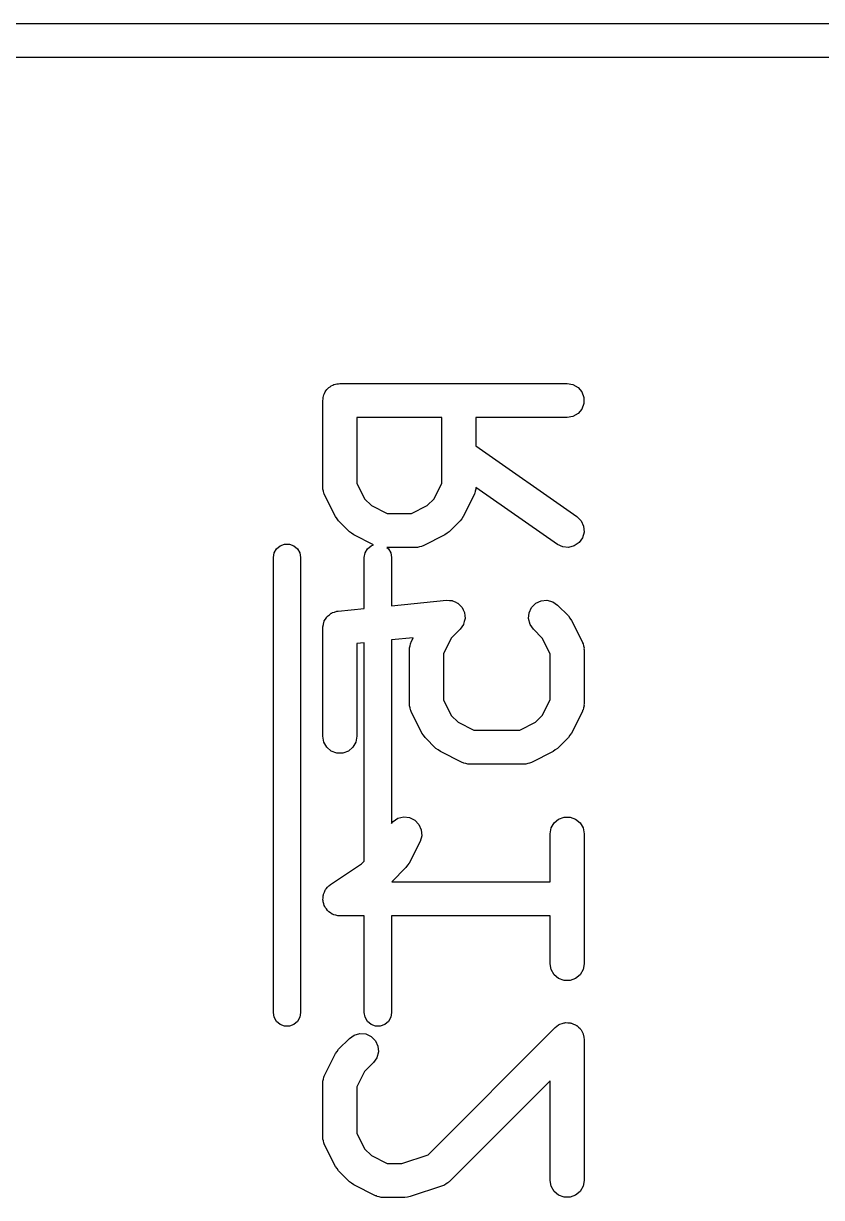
# Model space of a CAD drawing. Extents: x 25 to 326, y -201 to -21.
# Drawn here: x 55.79 to 59.3, y -57.15 to -51.99 of the extents above; entities that cross this region are included whole.
import ezdxf

# ---------------------------------------------------------------- set-up
doc = ezdxf.new("R2010")
doc.units = 0
doc.header["$MEASUREMENT"] = 0
doc.layers.add('BLACK', color=7, linetype='CONTINUOUS')

msp = doc.modelspace()

# ---------------------------------------------------------------- linework, layer by layer
at = {"layer": 'Black'}
for p, q in [((28.015, -51.992), (81.205, -51.992)), ((81.28, -52.142), (27.94, -52.142)), ((57.1119, -53.6239), (57.1152, -53.6182)), ((57.1152, -53.6182), (57.1174, -53.612)), ((57.1174, -53.612), (57.1216, -53.607)), ((57.1216, -53.607), (57.1249, -53.6013)), ((57.1249, -53.6013), (57.13, -53.5971)), ((57.13, -53.5971), (57.1342, -53.5921)), ((57.1342, -53.5921), (57.1399, -53.5888)), ((57.1399, -53.5888), (57.1449, -53.5846)), ((57.1449, -53.5846), (57.151, -53.5823)), ((57.151, -53.5823), (57.1567, -53.579)), ((57.1567, -53.579), (57.1632, -53.5779)), ((57.1632, -53.5779), (57.1694, -53.5757)), ((57.1694, -53.5757), (57.1759, -53.5757)), ((57.1759, -53.5757), (57.1824, -53.5745)), ((57.1824, -53.5745), (58.1824, -53.5745)), ((58.1824, -53.5745), (58.208, -53.579)), ((58.208, -53.579), (58.2306, -53.5921)), ((58.2306, -53.5921), (58.2473, -53.612)), ((58.2473, -53.612), (58.2562, -53.6365)), ((57.1074, -53.6495), (57.1085, -53.6431)), ((57.1074, -54.0305), (57.1074, -53.6495)), ((57.1085, -53.6365), (57.1108, -53.6303)), ((57.1085, -53.6431), (57.1085, -53.6365)), ((57.1108, -53.6303), (57.1119, -53.6239)), ((58.2562, -53.6625), (58.2473, -53.687)), ((58.2562, -53.6365), (58.2562, -53.6625)), ((57.2574, -53.7245), (57.2574, -54.0128)), ((57.6312, -53.7245), (57.2574, -53.7245)), ((57.6312, -54.0128), (57.6312, -53.7245)), ((58.1824, -53.7245), (57.7812, -53.7245)), ((57.7812, -53.7245), (57.7812, -53.8486)), ((58.208, -53.72), (58.1824, -53.7245)), ((58.2306, -53.707), (58.208, -53.72)), ((58.2473, -53.687), (58.2306, -53.707)), ((57.7812, -53.8486), (58.2254, -54.1595)), ((57.1081, -54.0347), (57.1074, -54.0305)), ((57.1079, -54.0391), (57.1081, -54.0347)), ((57.2574, -54.0128), (57.2916, -54.0813)), ((57.5969, -54.0813), (57.6312, -54.0128)), ((57.781, -54.0315), (57.7804, -54.0347)), ((57.7804, -54.0347), (57.7807, -54.0391)), ((58.1394, -54.2824), (57.781, -54.0315)), ((57.1104, -54.0475), (57.1079, -54.0391)), ((57.1119, -54.0561), (57.1104, -54.0475)), ((57.1141, -54.0599), (57.1119, -54.0561)), ((57.1153, -54.064), (57.1141, -54.0599)), ((57.1629, -54.1593), (57.1153, -54.064)), ((57.2916, -54.0813), (57.322, -54.1117)), ((57.5665, -54.1117), (57.5969, -54.0813)), ((57.7733, -54.064), (57.7257, -54.1593)), ((57.7745, -54.0599), (57.7733, -54.064)), ((57.7767, -54.0561), (57.7745, -54.0599)), ((57.7782, -54.0475), (57.7767, -54.0561)), ((57.7807, -54.0391), (57.7782, -54.0475)), ((57.322, -54.1117), (57.3906, -54.146)), ((57.498, -54.146), (57.5665, -54.1117)), ((57.1701, -54.1689), (57.1629, -54.1593)), ((57.177, -54.1787), (57.1701, -54.1689)), ((57.2246, -54.2264), (57.177, -54.1787)), ((57.3906, -54.146), (57.498, -54.146)), ((57.7116, -54.1787), (57.664, -54.2264)), ((57.7185, -54.1689), (57.7116, -54.1787)), ((57.7257, -54.1593), (57.7185, -54.1689)), ((58.2254, -54.1595), (58.2438, -54.1779)), ((58.2438, -54.1779), (58.2548, -54.2015)), ((57.2344, -54.2333), (57.2246, -54.2264)), ((57.2441, -54.2404), (57.2344, -54.2333)), ((57.3312, -54.284), (57.2441, -54.2404)), ((57.6445, -54.2404), (57.5493, -54.288)), ((57.6542, -54.2333), (57.6445, -54.2404)), ((57.664, -54.2264), (57.6542, -54.2333)), ((58.2571, -54.2275), (58.2504, -54.2526)), ((58.2548, -54.2015), (58.2571, -54.2275)), ((56.904, -54.3014), (56.92, -54.288)), ((56.92, -54.288), (56.9396, -54.2809)), ((56.9396, -54.2809), (56.9604, -54.2809)), ((56.9604, -54.2809), (56.98, -54.288)), ((56.98, -54.288), (56.996, -54.3014)), ((57.304, -54.3014), (57.32, -54.288)), ((57.32, -54.288), (57.3312, -54.284)), ((57.5327, -54.293), (57.5243, -54.2955)), ((57.5414, -54.2914), (57.5327, -54.293)), ((57.5451, -54.2893), (57.5414, -54.2914)), ((57.5493, -54.288), (57.5451, -54.2893)), ((58.163, -54.2934), (58.1394, -54.2824)), ((58.1889, -54.2957), (58.163, -54.2934)), ((58.2141, -54.2889), (58.1889, -54.2957)), ((58.2354, -54.274), (58.2141, -54.2889)), ((58.2504, -54.2526), (58.2354, -54.274)), ((56.89, -54.34), (56.8936, -54.3195)), ((56.89, -56.34), (56.89, -54.34)), ((56.8936, -54.3195), (56.904, -54.3014)), ((56.996, -54.3014), (57.0064, -54.3195)), ((57.0064, -54.3195), (57.01, -54.34)), ((57.01, -54.34), (57.01, -56.34)), ((57.29, -54.34), (57.2936, -54.3195)), ((57.29, -54.5634), (57.29, -54.34)), ((57.2936, -54.3195), (57.304, -54.3014)), ((57.5157, -54.296), (57.3894, -54.296)), ((57.3894, -54.296), (57.396, -54.3014)), ((57.396, -54.3014), (57.4064, -54.3195)), ((57.4064, -54.3195), (57.41, -54.34)), ((57.41, -54.34), (57.41, -54.5514)), ((57.52, -54.2952), (57.5157, -54.296)), ((57.5243, -54.2955), (57.52, -54.2952)), ((57.41, -54.5514), (57.6511, -54.5273)), ((57.6511, -54.5273), (57.6516, -54.5273)), ((57.6516, -54.5273), (57.652, -54.5272)), ((57.652, -54.5272), (57.6645, -54.5283)), ((57.6645, -54.5283), (57.6771, -54.5292)), ((57.6771, -54.5292), (57.6775, -54.5294)), ((57.6775, -54.5294), (57.678, -54.5295)), ((57.678, -54.5295), (57.6894, -54.5348)), ((57.6894, -54.5348), (57.7008, -54.5399)), ((57.7008, -54.5399), (57.7012, -54.5403)), ((57.7012, -54.5403), (57.7016, -54.5405)), ((57.7016, -54.5405), (57.7105, -54.5494)), ((57.7105, -54.5494), (57.7195, -54.5581)), ((58.0257, -54.5589), (58.0441, -54.5405)), ((58.0441, -54.5405), (58.0677, -54.5295)), ((58.0677, -54.5295), (58.0937, -54.5272)), ((58.0937, -54.5272), (58.1188, -54.5339)), ((58.1188, -54.5339), (58.1402, -54.5489)), ((58.1402, -54.5489), (58.1878, -54.5965)), ((57.1198, -54.6102), (57.1249, -54.6013)), ((57.1249, -54.6013), (57.1271, -54.5995)), ((57.1271, -54.5995), (57.1287, -54.5972)), ((57.1287, -54.5972), (57.137, -54.5912)), ((57.137, -54.5912), (57.1449, -54.5846)), ((57.1449, -54.5846), (57.1475, -54.5836)), ((57.1475, -54.5836), (57.1498, -54.5819)), ((57.1498, -54.5819), (57.1597, -54.5792)), ((57.1597, -54.5792), (57.1694, -54.5757)), ((57.1694, -54.5757), (57.1722, -54.5757)), ((57.1722, -54.5757), (57.1749, -54.5749)), ((57.1749, -54.5749), (57.29, -54.5634)), ((57.7195, -54.5581), (57.7197, -54.5586)), ((57.7197, -54.5586), (57.72, -54.5589)), ((57.72, -54.5589), (57.7253, -54.5703)), ((57.7253, -54.5703), (57.7308, -54.5816)), ((57.7308, -54.5816), (57.7308, -54.5821)), ((57.7308, -54.5821), (57.731, -54.5825)), ((57.731, -54.5825), (57.7321, -54.595)), ((57.7321, -54.595), (57.7334, -54.6075)), ((58.0124, -54.6084), (58.0147, -54.5825)), ((58.0147, -54.5825), (58.0257, -54.5589)), ((58.1878, -54.5965), (58.1947, -54.6063)), ((57.1074, -54.6495), (57.1079, -54.6467)), ((57.1074, -55.1257), (57.1074, -54.6495)), ((57.1076, -54.6439), (57.1101, -54.634)), ((57.1079, -54.6467), (57.1076, -54.6439)), ((57.1101, -54.634), (57.1119, -54.6239)), ((57.1119, -54.6239), (57.1133, -54.6214)), ((57.1133, -54.6214), (57.114, -54.6187)), ((57.114, -54.6187), (57.1198, -54.6102)), ((57.7116, -54.6549), (57.6726, -54.694)), ((57.7119, -54.6546), (57.7116, -54.6549)), ((57.7123, -54.6543), (57.7119, -54.6546)), ((57.7193, -54.6439), (57.7123, -54.6543)), ((57.7265, -54.6336), (57.7193, -54.6439)), ((57.7267, -54.6331), (57.7265, -54.6336)), ((57.7269, -54.6328), (57.7267, -54.6331)), ((57.73, -54.6205), (57.7269, -54.6328)), ((57.7333, -54.6084), (57.73, -54.6205)), ((57.7334, -54.6075), (57.7332, -54.608)), ((57.7332, -54.608), (57.7333, -54.6084)), ((58.0192, -54.6336), (58.0124, -54.6084)), ((58.0341, -54.6549), (58.0192, -54.6336)), ((58.0731, -54.694), (58.0341, -54.6549)), ((58.1947, -54.6063), (58.2018, -54.616)), ((58.2018, -54.616), (58.2495, -54.7112)), ((57.5056, -54.6926), (57.41, -54.7021)), ((57.41, -54.7021), (57.41, -55.5086)), ((57.4963, -54.7112), (57.5056, -54.6926)), ((57.6726, -54.694), (57.6383, -54.7625)), ((58.1074, -54.7625), (58.0731, -54.694)), ((57.29, -54.7141), (57.2574, -54.7174)), ((57.2574, -54.7174), (57.2574, -55.1257)), ((57.29, -55.6739), (57.29, -54.7141)), ((57.4883, -54.7448), (57.4891, -54.7405)), ((57.4883, -54.9829), (57.4883, -54.7448)), ((57.4888, -54.7362), (57.4913, -54.7278)), ((57.4891, -54.7405), (57.4888, -54.7362)), ((57.4913, -54.7278), (57.4929, -54.7191)), ((57.4929, -54.7191), (57.495, -54.7154)), ((57.495, -54.7154), (57.4963, -54.7112)), ((58.2495, -54.7112), (58.2507, -54.7154)), ((58.2507, -54.7154), (58.2529, -54.7191)), ((58.2529, -54.7191), (58.2544, -54.7278)), ((58.2544, -54.7278), (58.2569, -54.7362)), ((58.2569, -54.7362), (58.2566, -54.7405)), ((58.2566, -54.7405), (58.2574, -54.7448)), ((58.2574, -54.7448), (58.2574, -54.9829)), ((57.6383, -54.7625), (57.6383, -54.9652)), ((58.1074, -54.9652), (58.1074, -54.7625)), ((57.6383, -54.9652), (57.6726, -55.0337)), ((58.0731, -55.0337), (58.1074, -54.9652)), ((57.4891, -54.9871), (57.4883, -54.9829)), ((57.4888, -54.9914), (57.4891, -54.9871)), ((57.4913, -54.9999), (57.4888, -54.9914)), ((57.4929, -55.0085), (57.4913, -54.9999)), ((57.495, -55.0123), (57.4929, -55.0085)), ((57.4963, -55.0164), (57.495, -55.0123)), ((57.5439, -55.1116), (57.4963, -55.0164)), ((58.2495, -55.0164), (58.2018, -55.1116)), ((58.2507, -55.0123), (58.2495, -55.0164)), ((58.2529, -55.0085), (58.2507, -55.0123)), ((58.2544, -54.9999), (58.2529, -55.0085)), ((58.2569, -54.9914), (58.2544, -54.9999)), ((58.2574, -54.9829), (58.2566, -54.9871)), ((58.2566, -54.9871), (58.2569, -54.9914)), ((57.6726, -55.0337), (57.703, -55.0641)), ((57.703, -55.0641), (57.7715, -55.0983)), ((57.9742, -55.0983), (58.0427, -55.0641)), ((58.0427, -55.0641), (58.0731, -55.0337)), ((57.551, -55.1213), (57.5439, -55.1116)), ((57.7715, -55.0983), (57.9742, -55.0983)), ((58.2018, -55.1116), (58.1947, -55.1213)), ((57.1119, -55.1514), (57.1074, -55.1257)), ((57.1249, -55.1739), (57.1119, -55.1514)), ((57.2529, -55.1514), (57.2398, -55.1739)), ((57.2574, -55.1257), (57.2529, -55.1514)), ((57.5579, -55.1311), (57.551, -55.1213)), ((57.6055, -55.1787), (57.5579, -55.1311)), ((58.1878, -55.1311), (58.1402, -55.1787)), ((58.1947, -55.1213), (58.1878, -55.1311)), ((57.1449, -55.1907), (57.1249, -55.1739)), ((57.1694, -55.1996), (57.1449, -55.1907)), ((57.1954, -55.1996), (57.1694, -55.1996)), ((57.2199, -55.1907), (57.1954, -55.1996)), ((57.2398, -55.1739), (57.2199, -55.1907)), ((57.6154, -55.1856), (57.6055, -55.1787)), ((57.625, -55.1928), (57.6154, -55.1856)), ((57.7203, -55.2404), (57.625, -55.1928)), ((58.1207, -55.1928), (58.0254, -55.2404)), ((58.1303, -55.1856), (58.1207, -55.1928)), ((58.1402, -55.1787), (58.1303, -55.1856)), ((57.7244, -55.2416), (57.7203, -55.2404)), ((57.7282, -55.2438), (57.7244, -55.2416)), ((57.7368, -55.2453), (57.7282, -55.2438)), ((57.7452, -55.2478), (57.7368, -55.2453)), ((57.7496, -55.2476), (57.7452, -55.2478)), ((57.7538, -55.2483), (57.7496, -55.2476)), ((57.9919, -55.2483), (57.7538, -55.2483)), ((57.9962, -55.2476), (57.9919, -55.2483)), ((58.0005, -55.2478), (57.9962, -55.2476)), ((58.0089, -55.2453), (58.0005, -55.2478)), ((58.0176, -55.2438), (58.0089, -55.2453)), ((58.0213, -55.2416), (58.0176, -55.2438)), ((58.0254, -55.2404), (58.0213, -55.2416)), ((57.4383, -55.4855), (57.4636, -55.4794)), ((57.4636, -55.4794), (57.4895, -55.4824)), ((58.1449, -55.4893), (58.1694, -55.4804)), ((58.1694, -55.4804), (58.1954, -55.4804)), ((58.1954, -55.4804), (58.2199, -55.4893)), ((57.41, -55.5086), (57.4165, -55.4998)), ((57.4165, -55.4998), (57.4383, -55.4855)), ((57.4895, -55.4824), (57.5128, -55.494)), ((57.5128, -55.494), (57.5307, -55.513)), ((57.5307, -55.513), (57.541, -55.5369)), ((58.1074, -55.5543), (58.1119, -55.5286)), ((58.1119, -55.5286), (58.1249, -55.5061)), ((58.1249, -55.5061), (58.1449, -55.4893)), ((58.2199, -55.4893), (58.2398, -55.5061)), ((58.2398, -55.5061), (58.2529, -55.5286)), ((58.2529, -55.5286), (58.2574, -55.5543)), ((57.5426, -55.5629), (57.5352, -55.5878)), ((57.541, -55.5369), (57.5426, -55.5629)), ((58.1074, -55.765), (58.1074, -55.5543)), ((58.2574, -55.5543), (58.2574, -56.1257)), ((57.5352, -55.5878), (57.4876, -55.6831)), ((57.1408, -55.7776), (57.2775, -55.6865)), ((57.2775, -55.6865), (57.29, -55.6739)), ((57.4876, -55.6831), (57.4804, -55.6927)), ((57.4735, -55.7026), (57.4111, -55.765)), ((57.4804, -55.6927), (57.4735, -55.7026)), ((57.1219, -55.7956), (57.1284, -55.7894)), ((57.1284, -55.7894), (57.1342, -55.7825)), ((57.1342, -55.7825), (57.1378, -55.7805)), ((57.1378, -55.7805), (57.1408, -55.7776)), ((57.4111, -55.765), (58.1074, -55.765)), ((57.1075, -55.8448), (57.1085, -55.8359)), ((57.1085, -55.827), (57.1099, -55.8231)), ((57.1085, -55.8359), (57.1085, -55.827)), ((57.1099, -55.8231), (57.1104, -55.8189)), ((57.1104, -55.8189), (57.1144, -55.8109)), ((57.1144, -55.8109), (57.1174, -55.8025)), ((57.1174, -55.8025), (57.1201, -55.7993)), ((57.1201, -55.7993), (57.1219, -55.7956)), ((57.1085, -55.8489), (57.1075, -55.8448)), ((57.1085, -55.853), (57.1085, -55.8489)), ((57.1116, -55.8614), (57.1085, -55.853)), ((57.1137, -55.8701), (57.1116, -55.8614)), ((57.116, -55.8736), (57.1137, -55.8701)), ((57.1174, -55.8775), (57.116, -55.8736)), ((57.1232, -55.8844), (57.1174, -55.8775)), ((57.1281, -55.8918), (57.1232, -55.8844)), ((57.1315, -55.8943), (57.1281, -55.8918)), ((57.1342, -55.8975), (57.1315, -55.8943)), ((57.1419, -55.9019), (57.1342, -55.8975)), ((57.1491, -55.9072), (57.1419, -55.9019)), ((57.1531, -55.9084), (57.1491, -55.9072)), ((57.1567, -55.9105), (57.1531, -55.9084)), ((57.1655, -55.912), (57.1567, -55.9105)), ((57.1741, -55.9145), (57.1655, -55.912)), ((57.1783, -55.9143), (57.1741, -55.9145)), ((57.1824, -55.915), (57.1783, -55.9143)), ((57.29, -55.915), (57.1824, -55.915)), ((57.29, -56.34), (57.29, -55.915)), ((58.1074, -55.915), (57.41, -55.915)), ((57.41, -55.915), (57.41, -56.34)), ((58.1074, -56.1257), (58.1074, -55.915)), ((58.1119, -56.1514), (58.1074, -56.1257)), ((58.1249, -56.1739), (58.1119, -56.1514)), ((58.2529, -56.1514), (58.2398, -56.1739)), ((58.2574, -56.1257), (58.2529, -56.1514)), ((58.1449, -56.1907), (58.1249, -56.1739)), ((58.1694, -56.1996), (58.1449, -56.1907)), ((58.1954, -56.1996), (58.1694, -56.1996)), ((58.2199, -56.1907), (58.1954, -56.1996)), ((58.2398, -56.1739), (58.2199, -56.1907)), ((56.8936, -56.3605), (56.89, -56.34)), ((57.01, -56.34), (57.0064, -56.3605)), ((57.2936, -56.3605), (57.29, -56.34)), ((57.41, -56.34), (57.4064, -56.3605)), ((56.904, -56.3786), (56.8936, -56.3605)), ((56.92, -56.392), (56.904, -56.3786)), ((56.9396, -56.3991), (56.92, -56.392)), ((56.9604, -56.3991), (56.9396, -56.3991)), ((56.98, -56.392), (56.9604, -56.3991)), ((56.996, -56.3786), (56.98, -56.392)), ((57.0064, -56.3605), (56.996, -56.3786)), ((57.304, -56.3786), (57.2936, -56.3605)), ((57.32, -56.392), (57.304, -56.3786)), ((57.3396, -56.3991), (57.32, -56.392)), ((57.3604, -56.3991), (57.3396, -56.3991)), ((57.38, -56.392), (57.3604, -56.3991)), ((57.396, -56.3786), (57.38, -56.392)), ((57.4064, -56.3605), (57.396, -56.3786)), ((57.5704, -56.9649), (58.1293, -56.406)), ((58.1293, -56.406), (58.1374, -56.4004)), ((58.1374, -56.4004), (58.1449, -56.3941)), ((58.1449, -56.3941), (58.148, -56.393)), ((58.148, -56.393), (58.1507, -56.3911)), ((58.1507, -56.3911), (58.1602, -56.3885)), ((58.1602, -56.3885), (58.1694, -56.3852)), ((58.1694, -56.3852), (58.1727, -56.3852)), ((58.1727, -56.3852), (58.1758, -56.3843)), ((58.1758, -56.3843), (58.1856, -56.3852)), ((58.1856, -56.3852), (58.1954, -56.3852)), ((58.1954, -56.3852), (58.1985, -56.3863)), ((58.1985, -56.3863), (58.2018, -56.3866)), ((58.2018, -56.3866), (58.2107, -56.3907)), ((58.2107, -56.3907), (58.2199, -56.3941)), ((58.2199, -56.3941), (58.2224, -56.3962)), ((58.2224, -56.3962), (58.2254, -56.3976)), ((58.2254, -56.3976), (58.2323, -56.4045)), ((58.2323, -56.4045), (58.2398, -56.4108)), ((58.2398, -56.4108), (58.2415, -56.4137)), ((57.177, -56.5013), (57.2246, -56.4536)), ((57.2246, -56.4536), (57.2459, -56.4387)), ((57.2459, -56.4387), (57.2711, -56.432)), ((57.2711, -56.432), (57.297, -56.4342)), ((57.297, -56.4342), (57.3206, -56.4452)), ((57.3206, -56.4452), (57.3391, -56.4636)), ((58.2415, -56.4137), (58.2438, -56.416)), ((58.2438, -56.416), (58.248, -56.4249)), ((58.248, -56.4249), (58.2529, -56.4334)), ((58.2529, -56.4334), (58.2534, -56.4366)), ((58.2534, -56.4366), (58.2548, -56.4396)), ((58.2548, -56.4396), (58.2557, -56.4494)), ((58.2557, -56.4494), (58.2574, -56.459)), ((58.2574, -56.459), (58.2574, -57.0781)), ((57.1629, -56.5207), (57.1701, -56.5111)), ((57.1701, -56.5111), (57.177, -56.5013)), ((57.3391, -56.4636), (57.3501, -56.4873)), ((57.3523, -56.5132), (57.3456, -56.5384)), ((57.3501, -56.4873), (57.3523, -56.5132)), ((57.1153, -56.616), (57.1629, -56.5207)), ((57.3307, -56.5597), (57.2916, -56.5987)), ((57.3456, -56.5384), (57.3307, -56.5597)), ((57.1141, -56.6201), (57.1153, -56.616)), ((57.2916, -56.5987), (57.2574, -56.6672)), ((57.1074, -56.6495), (57.1081, -56.6453)), ((57.1074, -56.8876), (57.1074, -56.6495)), ((57.1079, -56.6409), (57.1104, -56.6325)), ((57.1081, -56.6453), (57.1079, -56.6409)), ((57.1104, -56.6325), (57.1119, -56.6239)), ((57.1119, -56.6239), (57.1141, -56.6201)), ((57.2574, -56.6672), (57.2574, -56.8699)), ((58.1074, -56.6401), (57.664, -57.0835)), ((58.1074, -57.0781), (58.1074, -56.6401)), ((57.2574, -56.8699), (57.2916, -56.9384)), ((57.1081, -56.8919), (57.1074, -56.8876)), ((57.1079, -56.8962), (57.1081, -56.8919)), ((57.1104, -56.9046), (57.1079, -56.8962)), ((57.1119, -56.9133), (57.1104, -56.9046)), ((57.1141, -56.917), (57.1119, -56.9133)), ((57.1153, -56.9212), (57.1141, -56.917)), ((57.1629, -57.0164), (57.1153, -56.9212)), ((57.2916, -56.9384), (57.322, -56.9688)), ((57.322, -56.9688), (57.3906, -57.0031)), ((57.4559, -57.0031), (57.5704, -56.9649)), ((57.1701, -57.0261), (57.1629, -57.0164)), ((57.177, -57.0359), (57.1701, -57.0261)), ((57.3906, -57.0031), (57.4559, -57.0031)), ((57.2246, -57.0835), (57.177, -57.0359)), ((58.1119, -57.1037), (58.1074, -57.0781)), ((58.2574, -57.0781), (58.2529, -57.1037)), ((57.2344, -57.0904), (57.2246, -57.0835)), ((57.2441, -57.0976), (57.2344, -57.0904)), ((57.3393, -57.1452), (57.2441, -57.0976)), ((57.6347, -57.1016), (57.4918, -57.1492)), ((57.6385, -57.0996), (57.6347, -57.1016)), ((57.6426, -57.0984), (57.6385, -57.0996)), ((57.6498, -57.0934), (57.6426, -57.0984)), ((57.6576, -57.0892), (57.6498, -57.0934)), ((57.6604, -57.086), (57.6576, -57.0892)), ((57.664, -57.0835), (57.6604, -57.086)), ((58.1249, -57.1263), (58.1119, -57.1037)), ((58.1449, -57.143), (58.1249, -57.1263)), ((58.2398, -57.1263), (58.2199, -57.143)), ((58.2529, -57.1037), (58.2398, -57.1263)), ((57.3435, -57.1464), (57.3393, -57.1452)), ((57.3472, -57.1486), (57.3435, -57.1464)), ((57.3559, -57.1501), (57.3472, -57.1486)), ((57.3643, -57.1526), (57.3559, -57.1501)), ((57.3686, -57.1523), (57.3643, -57.1526)), ((57.3729, -57.1531), (57.3686, -57.1523)), ((57.4681, -57.1531), (57.3729, -57.1531)), ((57.4799, -57.151), (57.4681, -57.1531)), ((57.4918, -57.1492), (57.4799, -57.151)), ((58.1694, -57.152), (58.1449, -57.143)), ((58.1954, -57.152), (58.1694, -57.152)), ((58.2199, -57.143), (58.1954, -57.152))]:
    msp.add_line(p, q, dxfattribs=at)

doc.saveas('drawing.dxf')
